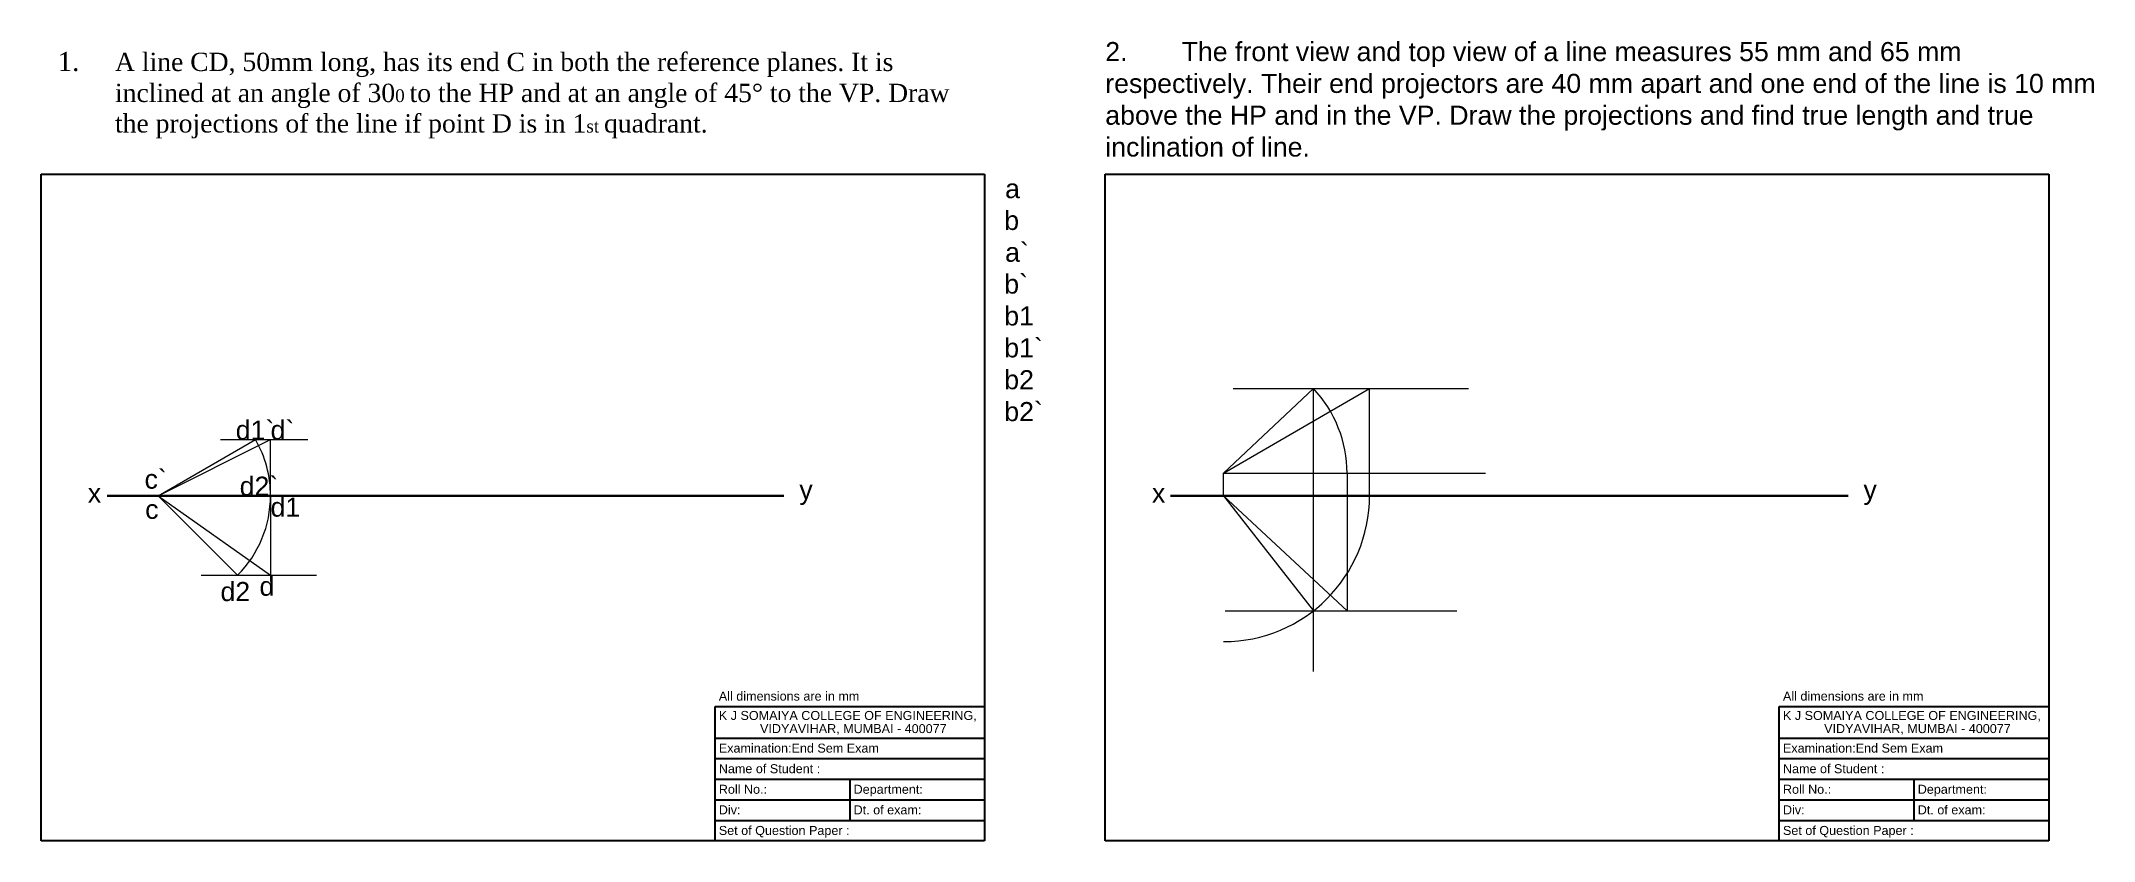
# Model space of a CAD drawing. Header units: millimetres. Extents: x 2670 to 3584, y 1870 to 2226.
import ezdxf

# ---------------------------------------------------------------- set-up
doc = ezdxf.new("R2010")
doc.units = ezdxf.units.MM
doc.styles.get("Standard").update_dxf_attribs({"font": 'arial.ttf'})

msp = doc.modelspace()

# ---------------------------------------------------------------- linework, layer by layer
for p, q in [((2670.18, 2167.19), (3090.18, 2167.19)), ((2670.18, 1870.19), (2670.18, 2167.19)), ((3090.18, 2167.19), (3090.18, 1870.19)), ((3143.84, 2167.19), (3563.84, 2167.19)), ((3143.84, 1870.19), (3143.84, 2167.19)), ((3563.84, 2167.19), (3563.84, 1870.19)), ((2970.18, 1930.01), (3090.18, 1930.01)), ((2970.18, 1870.19), (2970.18, 1930.01)), ((3443.84, 1930.01), (3563.84, 1930.01)), ((3443.84, 1870.19), (3443.84, 1930.01)), ((3090.18, 1925.19), (3090.18, 1870.19)), ((3563.84, 1925.19), (3563.84, 1870.19)), ((2970.18, 1916.02), (3090.18, 1916.02)), ((3443.84, 1916.02), (3563.84, 1916.02)), ((2970.18, 1906.86), (3090.18, 1906.86)), ((3443.84, 1906.86), (3563.84, 1906.86)), ((2970.18, 1897.69), (3090.18, 1897.69)), ((3030.18, 1897.69), (3030.18, 1879.36)), ((3443.84, 1897.69), (3563.84, 1897.69)), ((3503.84, 1897.69), (3503.84, 1879.36)), ((2970.18, 1888.52), (3090.18, 1888.52)), ((3443.84, 1888.52), (3563.84, 1888.52)), ((2970.18, 1879.36), (3090.18, 1879.36)), ((3443.84, 1879.36), (3563.84, 1879.36)), ((3090.18, 1870.19), (2670.18, 1870.19)), ((3090.18, 1870.19), (2970.18, 1870.19)), ((3563.84, 1870.19), (3143.84, 1870.19)), ((3563.84, 1870.19), (3443.84, 1870.19))]:
    msp.add_line(p, q)
at = {"lineweight": 9}
for p, q in [((3196.5, 2033.96), (3236.5, 2071.71)), ((3196.5, 2033.96), (3261.5, 2071.71)), ((3200.73, 2071.71), (3305.56, 2071.71)), ((3236.5, 1945.64), (3236.5, 2071.71)), ((3261.5, 2023.96), (3261.5, 2071.71)), ((2722.33, 2023.96), (2765.63, 2048.96)), ((2722.33, 2023.96), (2772.33, 2048.96)), ((2749.98, 2048.96), (2788.89, 2048.96)), ((2772.33, 2023.96), (2772.33, 2048.96)), ((3196.5, 2023.96), (3196.5, 2033.96)), ((3196.5, 2033.96), (3313.07, 2033.96)), ((3251.5, 2033.96), (3251.5, 1972.73)), ((2722.33, 2023.96), (2757.68, 1988.61)), ((2722.33, 2023.96), (2772.33, 1988.61)), ((2772.33, 2023.96), (2772.33, 1988.61)), ((3196.5, 2023.96), (3236.5, 2023.96)), ((3196.5, 2023.96), (3236.5, 1972.73)), ((3196.5, 2023.96), (3251.5, 1972.73)), ((2741.49, 1988.61), (2792.77, 1988.61)), ((3197.26, 1972.73), (3300.36, 1972.73))]:
    msp.add_line(p, q, dxfattribs=at)
at = {"lineweight": 30}
for p, q in [((2699.56, 2023.96), (3000.84, 2023.96)), ((3172.9, 2023.96), (3474.5, 2023.96))]:
    msp.add_line(p, q, dxfattribs=at)
at = {"lineweight": 9}
for centre, radius, start, end in [((3196.5, 2033.96), 55, 0, 43.34176), ((2722.33, 2023.96), 50, 0, 30), ((2722.33, 2023.96), 50, 315, 0), ((3196.5, 2023.96), 65, 270, 0)]:
    msp.add_arc(centre, radius, start, end, dxfattribs=at)

# ---------------------------------------------------------------- texts
for s, p in [('a', (3099.28, 2156.49)), ('b', (3098.93, 2142.32)), ('a`', (3099.28, 2128.15)), ('b`', (3098.93, 2113.99)), ('b1', (3098.93, 2099.78)), ('b1`', (3098.93, 2085.58)), ('b2', (3098.93, 2071.38)), ('b2`', (3098.93, 2057.18)), ('d1`', (2756.83, 2048.96)), ('d`', (2772.33, 2048.96)), ('c`', (2716.24, 2027.1)), ('d2`', (2758.59, 2023.96)), ('c', (2716.53, 2013.65)), ('d1', (2772.33, 2014.64)), ('d2', (2750.05, 1977.03)), ('d', (2767.4, 1979.4))]:
    msp.add_text(s, height=8.5, dxfattribs=at).set_placement(p)
for s, height, p in [('y', 8.5, (3007.71, 2022.36)), ('y', 8.5, (3481.36, 2022.36)), ('x', 8.5, (2690.99, 2020.89)), ('x', 8.5, (3164.65, 2020.89)), ('All dimensions are in mm', 4.0079, (2971.86, 1932.7)), ('K J SOMAIYA COLLEGE OF ENGINEERING, ', 4.0079, (2971.86, 1924.09)), ('All dimensions are in mm', 4.0079, (3445.52, 1932.7)), ('K J SOMAIYA COLLEGE OF ENGINEERING, ', 4.0079, (3445.52, 1924.09)), ('VIDYAVIHAR, MUMBAI - 400077', 4.0079, (2990.2, 1918.24)), ('VIDYAVIHAR, MUMBAI - 400077', 4.0079, (3463.85, 1918.24)), ('Examination:End Sem Exam ', 4.0079, (2971.86, 1909.54)), ('Examination:End Sem Exam ', 4.0079, (3445.52, 1909.54)), ('Name of Student : ', 4.0079, (2971.86, 1900.37)), ('Name of Student : ', 4.0079, (3445.52, 1900.37)), ('Roll No.: ', 4.008, (2971.86, 1891.21)), ('Department: ', 4.0079, (3031.86, 1891.21)), ('Roll No.: ', 4.008, (3445.52, 1891.21)), ('Department: ', 4.0079, (3505.52, 1891.21)), ('Div: ', 4.008, (2971.86, 1882.04)), ('Dt. of exam:', 4.0079, (3031.86, 1882.04)), ('Div: ', 4.008, (3445.52, 1882.04)), ('Dt. of exam:', 4.0079, (3505.52, 1882.04)), ('Set of Question Paper : ', 4.0079, (2971.86, 1872.87)), ('Set of Question Paper : ', 4.0079, (3445.52, 1872.87))]:
    msp.add_text(s, height=height).set_placement(p)
at = {"lineweight": 9, "insert": (2669.09, 2221.62), "char_height": 8.5, "attachment_point": 1}
msp.add_mtext_dynamic_manual_height_columns('\\pxi-3,l4,t4;{\\fTimes New Roman|b0|i0|c0|p18;1.^I\\H0.95833x;A line CD, 50mm long, has its end C in both the reference planes. It is inclined at an angle of 30\\H0.69565x;0 \\H1.4375x;to the HP and at an angle of 45° to the VP. Draw the projections of the line if point D is in 1\\H0.69565x;st \\H1.4375x;quadrant. }', width=420.3922, gutter_width=42.5, heights=[0], dxfattribs=at)
at = {"insert": (3143.88, 2226.03), "char_height": 8.5, "attachment_point": 1}
msp.add_mtext_dynamic_manual_height_columns('2.^IThe front view and top view of a line measures 55 mm and 65 mm respectively. Their end projectors are 40 mm apart and one end of the line is 10 mm above the HP and in the VP. Draw the projections and find true length and true inclination of line.', width=444.1208, gutter_width=42.5, heights=[0], dxfattribs=at)

doc.saveas('drawing.dxf')
